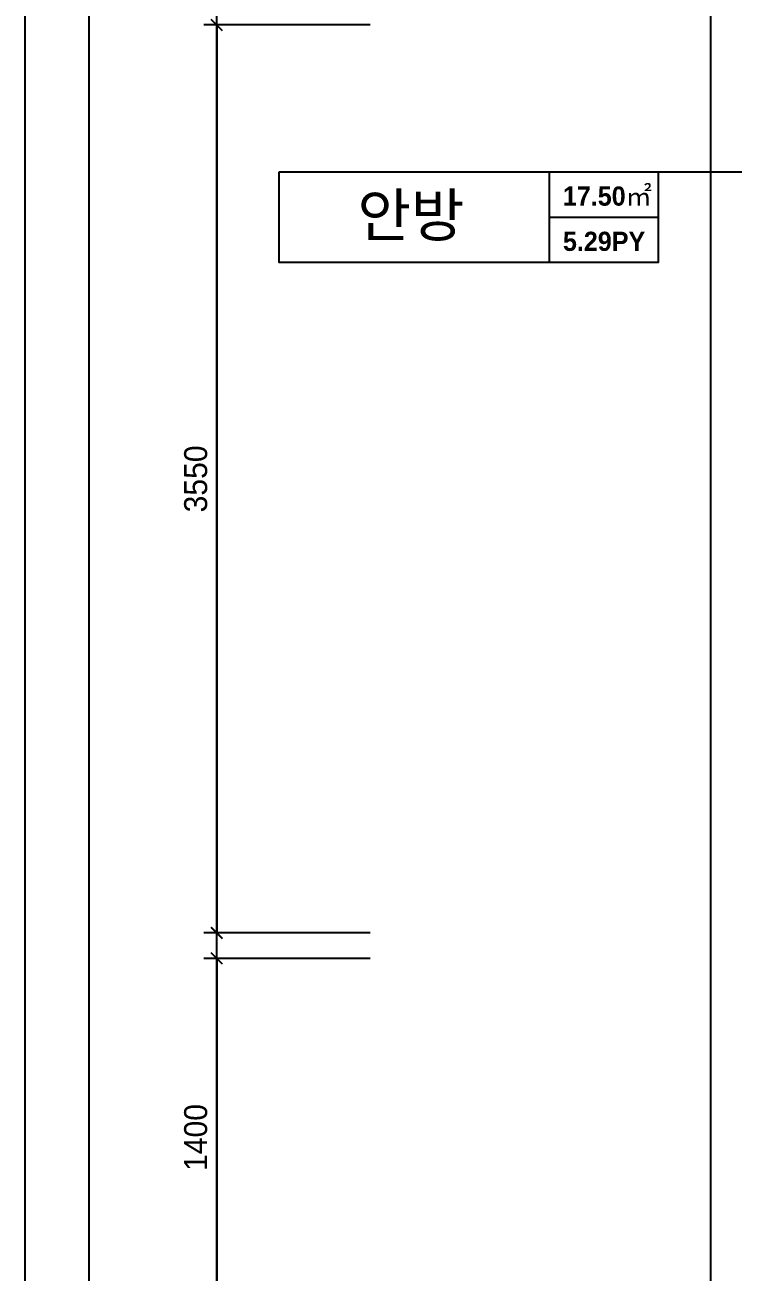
# Model space of a CAD drawing. Header units: millimetres. Extents: x -551172 to 232469, y -3435 to 261611.
# Drawn here: x 25229 to 27998, y 105679 to 110555 of the extents above; entities that cross this region are included whole.
import ezdxf
from ezdxf.enums import TextEntityAlignment as Align

# ---------------------------------------------------------------- set-up
doc = ezdxf.new("R2010")
doc.units = ezdxf.units.MM
doc.header["$LTSCALE"] = 10
doc.header["$PDMODE"] = 3
doc.layers.get('DEFPOINTS').update_dxf_attribs({"color": 248})
for name, color, linetype in [('0-ELC TEXT', 7, 'Continuous'), ('03-TEXT', 3, 'Continuous'), ('07-DIM WAL', 5, 'Continuous'), ('F-SYM', 7, 'Continuous'), ('FORM(YOURNAME)-11', 1, 'Continuous'), ('도면층2', 2, 'Continuous')]:
    doc.layers.add(name, color=color, linetype=linetype)
doc.styles.add('YOURNAME', font='HY울릉도M.TTF')
doc.styles.add('넥슨고딕', font='NEXONLv1GothicBold.ttf')
doc.styles.add('코레일둥고', font='Korail_Round_Gothic_Medium.ttf')
doc.dimstyles.new('YOURNAME-50', dxfattribs={"dimscale": 50, "dimtxt": 1.8, "dimasz": 0.9, "dimexe": 1, "dimexo": 3, "dimgap": 0.7, "dimtad": 1, "dimdec": 0, "dimzin": 0, "dimdsep": 46, "dimtxsty": 'YOURNAME', "dimblk": 'ARCHTICK', "dimcen": 0, "dimclrd": 1, "dimclre": 1, "dimclrt": 7, "dimadec": 0, "dimazin": 0, "dimtfac": 1, "dimtdec": 0, "dimtix": 1, "dimtmove": 2, "dimatfit": 3, "dimldrblk": 'ARCHTICK', "dimfxl": 1, "dimtolj": 1, "dimtzin": 0, "dimarcsym": 0})

# ---------------------------------------------------------------- blocks, each defined once
blk = doc.blocks.new('FORM-PLAN')
at = {"layer": 'DEFPOINTS', "color": 158}
for points in [[(-71444, -2285), (10556, -2285), (10556, 55115), (-71444, 55115)], [(-69444, 53115), (-64, 53115), (-64, 1215), (-69444, 1215)]]:
    blk.add_lwpolyline(points, close=True, dxfattribs=at)
at = {"layer": 'FORM(YOURNAME)-11', "color": 250}
blk.add_lwpolyline([(-72444, -3285), (11556, -3285), (11556, 56115), (-72444, 56115)], close=True, dxfattribs=at)
at = {"layer": 'FORM(YOURNAME)-11', "color": 3, "style": 'YOURNAME'}
for tag, height, p in [('1', 450, (9905, 18188)), ('2', 450, (9905, 17544)), ('3', 450, (9905, 16257)), ('4', 450, (9905, 14326)), ('5', 515, (9905, 12009)), ('6', 515, (9905, 9757)), ('7', 515, (9905, 7504)), ('8', 515, (9905, 5252)), ('9', 515, (9905, 2999)), ('10', 515, (5655, 811)), ('11', 515, (9905, 747)), ('12', 515, (5655, -1441)), ('13', 515, (9905, -1441))]:
    blk.add_attdef(tag, text='', height=height, dxfattribs=at).set_placement(p, align=Align.MIDDLE_RIGHT)
blk = doc.blocks.new('_ArchTick')
at = {"color": 0, "linetype": 'ByBlock', "const_width": 0.15}
blk.add_lwpolyline([(-0.5, -0.5), (0.5, 0.5)], dxfattribs=at)
blk = doc.blocks.new('*D1370')
at = {"layer": '07-DIM WAL', "color": 1, "lineweight": -2, "transparency": 16777216}
for p, q in [((26578.9, 110555.3), (25928.9, 110555.3)), ((25978.9, 110555.3), (25978.9, 107005.3)), ((26578.9, 107005.3), (25928.9, 107005.3))]:
    blk.add_line(p, q, dxfattribs=at)
at = {"layer": 'DEFPOINTS', "color": 0, "transparency": 16777216}
for p in [(26728.9, 110555.3), (25978.9, 107005.3), (26728.9, 107005.3)]:
    blk.add_point(p, dxfattribs=at)
at = {"layer": '07-DIM WAL', "color": 1, "lineweight": -2, "transparency": 16777216, "xscale": 45, "yscale": 45, "zscale": 45}
for p, rotation in [((25978.9, 110555.3), 90), ((25978.9, 107005.3), 270)]:
    blk.add_blockref('_ArchTick', p, dxfattribs=dict(at, rotation=rotation))
at = {"layer": '07-DIM WAL', "color": 7, "transparency": 16777216, "insert": (25897.1, 108780.3), "char_height": 90, "attachment_point": 5, "rotation": 90, "style": 'YOURNAME'}
blk.add_mtext('\\A1;3550', dxfattribs=at)
blk = doc.blocks.new('*D1371')
at = {"layer": '07-DIM WAL', "color": 1, "lineweight": -2, "transparency": 16777216}
for p, q in [((26578.9, 106905.3), (25928.9, 106905.3)), ((25978.9, 106905.3), (25978.9, 105505.3)), ((26578.9, 105505.3), (25928.9, 105505.3))]:
    blk.add_line(p, q, dxfattribs=at)
at = {"layer": 'DEFPOINTS', "color": 0, "transparency": 16777216}
for p in [(26728.9, 106905.3), (25978.9, 105505.3), (26728.9, 105505.3)]:
    blk.add_point(p, dxfattribs=at)
at = {"layer": '07-DIM WAL', "color": 1, "lineweight": -2, "transparency": 16777216, "xscale": 45, "yscale": 45, "zscale": 45}
for p, rotation in [((25978.9, 106905.3), 90), ((25978.9, 105505.3), 270)]:
    blk.add_blockref('_ArchTick', p, dxfattribs=dict(at, rotation=rotation))
at = {"layer": '07-DIM WAL', "color": 7, "transparency": 16777216, "insert": (25897.1, 106205.3), "char_height": 90, "attachment_point": 5, "rotation": 90, "style": 'YOURNAME'}
blk.add_mtext('\\A1;1400', dxfattribs=at)

msp = doc.modelspace()

# ---------------------------------------------------------------- linework, layer by layer
at = {"layer": '0-ELC TEXT'}
for p, q in [((27281, 109626.7), (27281, 109980.5)), ((27705.7, 109980.5), (28963.4, 109980.5)), ((27281, 109803.6), (27705.7, 109803.6))]:
    msp.add_line(p, q, dxfattribs=at)
msp.add_lwpolyline([(26223.8, 109980.5), (27705.7, 109980.5), (27705.7, 109626.7), (26223.8, 109626.7)], close=True, dxfattribs=at)
at = {"layer": '도면층2'}
msp.add_line((27911.4, 102675.3), (27911.4, 112055.3), dxfattribs=at)

# ---------------------------------------------------------------- block references
at = {"layer": 'F-SYM', "xscale": 0.2500000000000001, "yscale": 0.2500000000000001, "zscale": 0.2500000000000001}
msp.add_blockref('FORM-PLAN', (43339.9, 99374), dxfattribs=at)

# ---------------------------------------------------------------- texts
at = {"layer": '03-TEXT'}
for s, height, style, p in [('안방', 166.67, '코레일둥고', (26738.5, 109728.2)), ('17.50㎡', 75, '넥슨고딕', (27506.7, 109848.7)), ('5.29PY', 75, '넥슨고딕', (27493.9, 109671.8))]:
    msp.add_text(s, height=height, dxfattribs=dict(at, style=style)).set_placement(p, align=Align.CENTER)

# ---------------------------------------------------------------- dimensions: what is measured, and where the dimension line sits
at = {"layer": '07-DIM WAL'}
for base, p1, p2, picture, middle in [((25978.9, 107005.3), (26728.9, 110555.3), (26728.9, 107005.3), '*D1370', (25897.1, 108780.3)), ((25978.9, 105505.3), (26728.9, 106905.3), (26728.9, 105505.3), '*D1371', (25897.1, 106205.3))]:
    dim = msp.add_linear_dim(base=base, p1=p1, p2=p2, angle=90, dimstyle='YOURNAME-50', dxfattribs=at)
    dim.commit()
    dim.dimension.update_dxf_attribs({"geometry": picture, "text_midpoint": middle})

doc.saveas('drawing.dxf')
